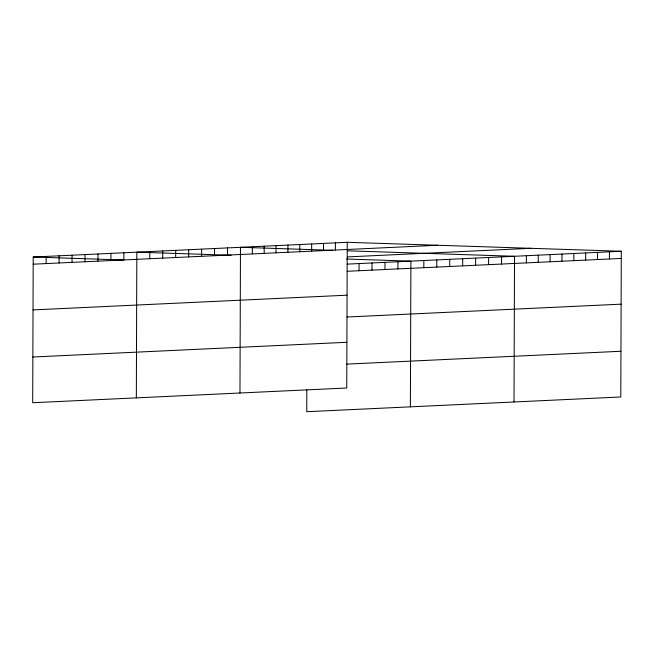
<?xml version="1.0" encoding="UTF-8"?>
<svg xmlns="http://www.w3.org/2000/svg" width="654" height="654" viewBox="0 0 654 654"><rect width="100%" height="100%" fill="white"/><g stroke="black" fill="none" stroke-linecap="round" stroke-linejoin="round"><path stroke-width="0.98" d="M347.249 242.299L33.207 257.022L32.7 402.733L346.743 388.002L347.249 242.299L621.3 251.267L620.793 396.978L306.751 411.701L306.824 389.841M46.14 263.587L46.164 256.417M59.089 262.982L59.113 255.804M72.046 262.368L72.071 255.199M85.004 261.763L85.028 254.594M97.953 261.159L97.977 253.989M110.91 260.545L110.935 253.376M123.868 259.94L123.892 252.771M136.334 397.869L136.841 252.166L231.164 255.248M149.774 258.731L149.799 251.553M162.723 258.117L162.748 250.948M175.681 257.512L175.705 250.343M188.638 256.908L188.663 249.73M201.587 256.294L201.612 249.125M214.545 255.689L214.569 248.52M227.502 255.085L227.527 247.907M239.969 393.013L240.476 247.302L332.853 250.327M252.313 253.916L252.338 246.746M264.183 253.36L264.208 246.19M276.045 252.804L276.07 245.634M287.907 252.248L287.932 245.078M299.769 251.692L299.794 244.522M311.639 251.136L311.664 243.967M323.501 250.58L323.526 243.411M335.363 250.024L335.388 242.855M359.046 270.74L359.071 263.562M372.003 270.127L372.028 262.957M384.953 269.522L384.985 262.352M397.91 268.917L397.934 261.739M410.385 406.845L410.892 261.134L346.579 259.033M423.817 267.699L423.841 260.529M436.774 267.094L436.798 259.916M449.731 266.48L449.756 259.311M462.68 265.876L462.705 258.706M475.638 265.271L475.662 258.101M488.595 264.657L488.62 257.488M501.544 264.053L501.569 256.883M514.019 401.981L514.526 256.278L347.413 250.801M526.364 262.892L526.388 255.722M538.226 262.336L538.25 255.158M550.088 261.78L550.12 254.602M561.958 261.224L561.982 254.046M573.82 260.668L573.844 253.49M585.682 260.112L585.706 252.934M597.543 259.548L597.576 252.379M609.414 258.992L609.438 251.823M33.182 264.191L437.69 245.258M347.364 256.916L530.868 248.307M347.119 264.126L621.3 251.267M347.094 271.296L621.275 258.436M33.027 309.914L347.07 295.183M346.931 317.01L621.112 304.159M32.864 357.01L346.906 342.287M346.767 364.114L620.948 351.263M33.207 257.022L123.647 259.981"/></g></svg>
